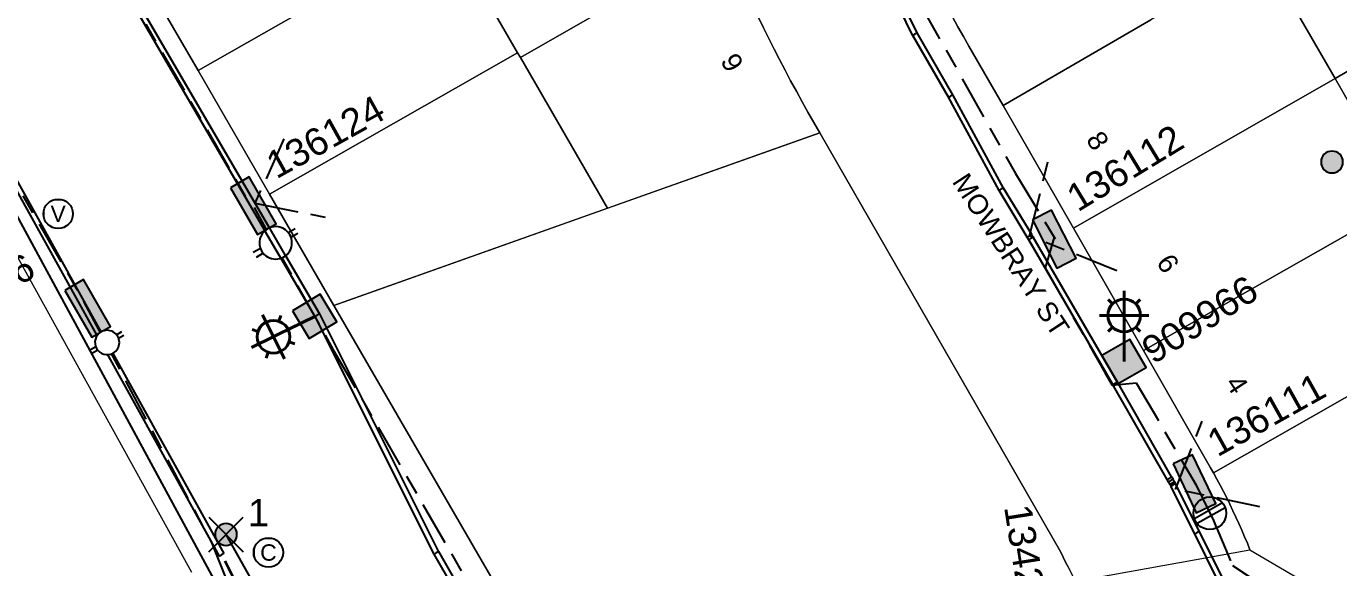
# Model space of a CAD drawing. Header units: metres. Extents: x 303431 to 305438, y 6269401 to 6270518.
# Drawn here: x 303963.2 to 304083.4, y 6269917.6 to 6269967.2 of the extents above; entities that cross this region are included whole.
import ezdxf
from ezdxf.enums import TextEntityAlignment as Align

# ---------------------------------------------------------------- set-up
doc = ezdxf.new("R2010")
doc.units = ezdxf.units.M
doc.linetypes.add('Cable Exist UG', pattern=[8.2, 4, -1.2, 1.8, -1.2])
doc.layers.get('0').update_dxf_attribs({"color": 6})
for name, color, linetype in [('_User Duct ID', 3, 'Continuous'), ('_User_LV_Exist', 7, 'Continuous'), ('Duct_SP_EXT', 7, 'Continuous'), ('Equip_LV_EXT', 7, 'Continuous'), ('Equip_LV_NEW', 2, 'Continuous'), ('Equip_SP_SL_EXT', 7, 'Continuous'), ('Mains_HV_NEW_U72', 2, 'Continuous'), ('Mains_LV_EXT', 7, 'Continuous'), ('Notes_SP_MISC', 7, 'Continuous'), ('OH_Details_SP_MISC', 7, 'Continuous'), ('SupportsOH_SP_TR_HV_LV_SL_EXT', 7, 'Continuous'), ('SupportsUG_SP_LV_EXT', 7, 'Continuous'), ('SupportsUG_SP_LV_SL_EXT', 7, 'Continuous'), ('Trench_SP_EXT', 7, 'Continuous'), ('Trench_SP_NEW', 2, 'Continuous'), ('UG_Details_SP_MISC', 7, 'Continuous')]:
    doc.layers.add(name, color=color, linetype=linetype)
doc.layers.add('Cadastre Land Parcels_SP_EXT', color=9, linetype='Continuous', lineweight=5)
doc.layers.add('Cadastre Roads_SP_EXT', color=9, linetype='Continuous', lineweight=5)
doc.styles.add('COLUMN_LABEL', font='arial.ttf')
doc.styles.add('iecARIAL', font='arial.ttf', dxfattribs={"height": 2})
doc.styles.add('POLE_LABEL', font='arial.ttf')
doc.styles.get("Standard").update_dxf_attribs({"font": 'arial.ttf'})
doc.linetypes.add('Cable New UG', pattern='A,7,-0.25,["x",Standard,S=2,R=0,X=0.2,Y=-0.8],-2.1', length=9.35)
doc.linetypes.add('Cable Rem', pattern='A,6.5,-0.001,["X",Standard,S=2.5,R=0,X=0,Y=-1.27],-0.001', length=6.502)
doc.linetypes.add('IE Trench HV', pattern='A,7,-0.2,["/",Standard,S=3,R=0,X=0.6,Y=-1.4],-2.5', length=9.7)

# ---------------------------------------------------------------- blocks, each defined once
blk = doc.blocks.new('COLUMN_EXT')
blk.add_hatch(color=256).paths.add_polyline_path([(-1.49, 1.48), (-1.49, -1.49), (1.48, -1.49), (1.48, 1.48)])
blk.add_lwpolyline([(-1.49, -1.49), (1.48, -1.49), (1.48, 1.48), (-1.49, 1.48)], close=True)
for tag, height, style, flags, p in [('ASSET_NUM', 2.5, 'COLUMN_LABEL', 8, (2, 2)), ('STRUCTURE_PLANT_NUMBER', 0.2, 'POLE_LABEL', 9, (1.81, 0.03)), ('STREET_CODE', 0.2, 'COLUMN_LABEL', 9, (1.81, -0.2))]:
    blk.add_attdef(tag, text='', height=height, dxfattribs=dict(style=style, flags=flags)).set_placement(p, align=Align.MIDDLE_LEFT)
at = {"flags": 9}
for tag, p in [('COLUMN_TYPE', (1.81, -0.4)), ('OWNED_BY', (1.81, -0.6)), ('STATE', (1.81, -0.8)), ('USAGE', (1.81, -1)), ('LEGEND', (1.81, -1.2)), ('STREETNAME', (1.81, -1.6)), ('SUBURB', (1.81, -1.8)), ('LOCATION', (1.81, -1.4)), ('NOTES', (1.81, -2))]:
    blk.add_attdef(tag, text='', height=0.2, dxfattribs=at).set_placement(p, align=Align.MIDDLE_LEFT)
at = {"flags": 1}
blk.add_attdef('Z', (1.81, -2.35), '', height=0.2, dxfattribs=at)
blk = doc.blocks.new('PILLAR_EXT')
blk.add_hatch(color=256).paths.add_polyline_path([(-2.475, 0.99), (-2.475, -0.99), (2.475, -0.99), (2.475, 0.99)])
blk.add_lwpolyline([(-2.475, -0.99), (2.475, -0.99), (2.475, 0.99), (-2.475, 0.99)], close=True)
at = {"style": 'iecARIAL', "flags": 8}
blk.add_attdef('ASSET_NUM', (1.5, 3.5), '', height=2.5, dxfattribs=at)
for tag, p, flags in [('OWNED_BY', (0, -0.2), 9), ('STATE', (0, -0.4), 9), ('SUPPORT_TYPE', (0, -0.6), 9), ('USAGE', (0, -0.8), 9), ('LEGEND', (0, -1), 9), ('LOCATION', (0, -1.2), 9), ('NOTES', (0, -1.4), 9), ('STREETNAME', (0, -1.8), 9), ('SUBURB', (0, -2), 1), ('PARENT', (0, -1.6), 9)]:
    blk.add_attdef(tag, p, '', height=0.2, dxfattribs=dict(flags=flags))
blk = doc.blocks.new('SL_LANTERN_EXT')
at = {"lineweight": 40}
for p, q in [((0, 1.97), (0, 6.47)), ((-1.46, 5.68), (-1.06, 5.28)), ((1.46, 5.68), (1.06, 5.28)), ((-2.25, 4.22), (2.25, 4.22)), ((-1.46, 2.76), (-1.06, 3.16)), ((0, 0), (0, 2.72)), ((1.46, 2.76), (1.06, 3.16))]:
    blk.add_line(p, q, dxfattribs=at)
blk.add_circle((0, 4.22), 1.5, dxfattribs=at)
at = {"style": 'iecARIAL', "flags": 9}
blk.add_attdef('ASSET_NUM', (1.5, 1.5), '', height=2.5, dxfattribs=at)
for tag, p, height, flags in [('CONSTRUCTED_VOLTAGE', (0.98, -0.65), 0.2, 9), ('CONTROL_TYPE', (0.98, -0.85), 0.2, 9), ('LANTERN_PURPOSE', (0.98, -1.05), 0.2, 9), ('LANTERN_TYPE', (0.98, -1.25), 0.2, 9), ('LNUMBER', (2.18, -3.25), 2.5, 8), ('OPERATING_VOLTAGE', (0.98, -1.65), 0.2, 9), ('ORIENTATION', (0.98, -1.85), 0.2, 9), ('OWNED_BY', (0.98, -2.05), 0.2, 9), ('STATE', (0.98, -2.25), 0.2, 9), ('NO_PHASES', (0.98, -1.45), 0.2, 9), ('USAGE', (0.98, -2.45), 0.2, 9), ('CEXIST', (0.98, -2.65), 0.2, 9), ('CNEW', (0.98, -2.85), 0.2, 9), ('CNUMBER', (0.98, -3.05), 0.2, 9), ('CREMOVE', (0.98, -3.25), 0.2, 9), ('CREPLACE', (0.98, -3.45), 0.2, 9), ('LKINGHEIGHT', (0.98, -3.65), 0.2, 9), ('LBRACKET', (0.98, -3.85), 0.2, 9), ('LBRACKETVOCAB', (0.98, -4.05), 0.2, 9), ('LCATEGORY', (0.98, -4.25), 0.2, 9), ('LCHARGE1', (0.98, -4.45), 0.2, 9), ('LCHARGE1PERCENT', (0.98, -4.65), 0.2, 9), ('LCHARGE2', (0.98, -4.85), 0.2, 9), ('LCHARGE2PERCENT', (0.98, -5.05), 0.2, 9), ('LCHARGE3', (0.98, -5.25), 0.2, 9), ('LCHARGE3PERCENT', (0.98, -5.45), 0.2, 9), ('LEXIST', (0.98, -5.65), 0.2, 9), ('LLAMP', (0.98, -5.85), 0.2, 9), ('LLAMPVOCAB', (0.98, -6.05), 0.2, 9), ('LMAST', (0.98, -6.25), 0.2, 9), ('LMASTVOCAB', (0.98, -6.45), 0.2, 9), ('LNEW', (0.98, -6.65), 0.2, 9), ('LANTNUMBER', (0.98, -6.85), 0.2, 9), ('LOUTREACH', (0.98, -7.25), 0.2, 9), ('LOUTREACHVOCAB', (0.98, -7.45), 0.2, 9), ('LRATECODE', (0.98, -7.65), 0.2, 9), ('LREMOVE', (0.98, -7.85), 0.2, 9), ('LREPLACE', (0.98, -8.05), 0.2, 9), ('LTYPE', (0.98, -8.25), 0.2, 9), ('LTYPEVOCAB', (0.98, -8.45), 0.2, 9), ('STREETNAME', (0.98, -9.25), 0.2, 9), ('SUBURB', (0.98, -9.45), 0.2, 1), ('LEGEND', (0.98, -8.65), 0.2, 9), ('LOCATION', (0.98, -8.85), 0.2, 9), ('NOTES', (0.98, -9.05), 0.2, 9)]:
    blk.add_attdef(tag, p, '', height=height, dxfattribs=dict(flags=flags))
blk = doc.blocks.new('POLE_EXT')
blk.add_hatch(color=256).paths.add_polyline_path([(-1, 0, 1), (1, 0, 1)])
blk.add_lwpolyline([(-1, 0, 1), (1, 0, 1)], format="xyb", close=True)
for tag, height, flags, p in [('pNumber', 2.5, 8, (-17.84, 2.07)), ('OWNED_BY', 0.2, 9, (1.35, -0.4)), ('SPECIAL_USE', 0.2, 9, (1.35, -0.8)), ('STATE', 0.2, 9, (1.35, -1)), ('PARENT', 0.2, 9, (1.35, -0.6)), ('USAGE', 0.2, 9, (1.35, -1.2)), ('cLV', 0.2, 9, (1.35, -1.4)), ('hDepth', 0.2, 9, (1.35, -1.6)), ('hDia', 0.2, 9, (1.35, -1.8)), ('cHV', 0.2, 9, (1.35, -2)), ('LBRACKET', 0.2, 9, (1.35, -2.2)), ('LExisting', 0.2, 9, (1.35, -2.4)), ('cLinedev', 0.2, 9, (1.35, -3.4)), ('LANTNUMBER', 0.2, 9, (1.35, -2.6)), ('LOther', 0.2, 9, (1.35, -2.8)), ('LRemove', 0.2, 9, (1.35, -3)), ('LEGEND', 0.2, 9, (1.35, -3.2)), ('LOCATION', 0.2, 9, (1.35, -3.6)), ('pExisting', 0.2, 9, (1.35, -3.8)), ('pFooting', 0.2, 9, (1.35, -4.4)), ('pNew', 0.2, 9, (1.35, -4.6)), ('PFNUMBER', 0.2, 9, (1.35, -4)), ('NEWPFNUMBER', 0.2, 9, (1.35, -4.2)), ('pRelocate', 0.2, 9, (1.35, -5)), ('pRemove', 0.2, 9, (1.35, -5.2)), ('pReplace', 0.2, 9, (1.35, -5.4)), ('pStay', 0.2, 9, (1.35, -5.6)), ('pType', 0.2, 9, (1.35, -5.8)), ('cspan', 0.2, 9, (1.35, -6)), ('STREETNAME', 0.2, 9, (1.35, -6.2)), ('SUBURB', 0.2, 9, (1.35, -6.4)), ('OPERATED_BY', 0.2, 9, (1.36, -7.01)), ('NOTES', 0.2, 9, (1.35, -6.6)), ('MAINTAINED_BY', 0.2, 9, (1.36, -6.81))]:
    blk.add_attdef(tag, text='', height=height, dxfattribs=dict(flags=flags)).set_placement(p, align=Align.MIDDLE_LEFT)
at = {"style": 'POLE_LABEL'}
for tag, height, flags, p in [('ASSET_NUM', 2.5, 8, (2, 2)), ('STRUCTURE_PLANT_NUMBER', 0.2, 9, (1.35, 0.03)), ('STREET_CODE', 0.2, 9, (1.35, -0.2))]:
    blk.add_attdef(tag, text='', height=height, dxfattribs=dict(at, flags=flags)).set_placement(p, align=Align.MIDDLE_LEFT)
at = {"flags": 1}
blk.add_attdef('Z', (1.35, -7.33), '', height=0.2, dxfattribs=at)
blk = doc.blocks.new('LV_UG_LINKS_OPEN_EXT')
for p, q in [((-0.25, 1.47), (-0.25, 2.22)), ((0.25, 1.47), (0.25, 2.22)), ((-0.25, -1.47), (-0.25, -2.22)), ((0.25, -1.47), (0.25, -2.22))]:
    blk.add_line(p, q)
at = {"flags": 9}
for tag, p in [('ACTUAL_STATUS', (0, 0)), ('CONSTRUCTED_VOLTAGE', (0, -0.2)), ('OPERATING_VOLTAGE', (0, -0.6)), ('ORIENTATION', (0, -0.8)), ('STATE', (0, -1)), ('SWITCH_TYPE', (0, -1.2)), ('NO_PHASES', (0, -0.4)), ('USAGE', (0, -1.4)), ('NOTES', (0, -1.6))]:
    blk.add_attdef(tag, text='', height=0.2, dxfattribs=at).set_placement(p, align=Align.MIDDLE_LEFT)
at = {"flags": 1}
blk.add_attdef('Z', (0, 0), '', height=0.2, dxfattribs=at)
blk.add_wipeout([(-0.25, 1.47), (-0.43, 1.43), (-0.61, 1.36), (-0.77, 1.28), (-0.93, 1.17), (-1.07, 1.05), (-1.19, 0.9), (-1.29, 0.75), (-1.38, 0.58), (-1.44, 0.4), (-1.48, 0.22), (-1.49, 0.03), (-1.49, -0.16), (-1.45, -0.34), (-1.4, -0.52), (-1.32, -0.69), (-1.23, -0.85), (-1.11, -1), (-0.98, -1.13), (-0.83, -1.24), (-0.66, -1.34), (-0.49, -1.41), (-0.31, -1.46), (-0.13, -1.49), (0.06, -1.49), (0.25, -1.47), (0.43, -1.43), (0.61, -1.36), (0.77, -1.28), (0.93, -1.17), (1.07, -1.05), (1.19, -0.9), (1.29, -0.75), (1.38, -0.58), (1.44, -0.4), (1.48, -0.22), (1.49, -0.03), (1.49, 0.16), (1.45, 0.34), (1.4, 0.52), (1.32, 0.69), (1.23, 0.85), (1.11, 1), (0.98, 1.13), (0.83, 1.24), (0.66, 1.34), (0.49, 1.41), (0.31, 1.46), (0.13, 1.49), (-0.06, 1.49)])
blk.add_lwpolyline([(0, -1.49, 1), (0, 1.49, 1)], format="xyb", close=True)
blk = doc.blocks.new('LV_UG_LINKS_CLOSED_EXT')
blk.add_wipeout([(-1.06, 1.06), (-1.18, 0.92), (-1.29, 0.76), (-1.37, 0.59), (-1.43, 0.42), (-1.48, 0.23), (-1.49, 0.05), (-1.49, -0.14), (-1.46, -0.33), (-1.41, -0.51), (-1.33, -0.68), (-1.24, -0.84), (-1.12, -0.99), (-0.99, -1.12), (-0.84, -1.24), (-0.68, -1.33), (-0.51, -1.41), (-0.33, -1.46), (-0.14, -1.49), (0.05, -1.49), (0.23, -1.48), (0.42, -1.43), (0.59, -1.37), (0.76, -1.29), (0.92, -1.18), (1.06, -1.06), (1.18, -0.92), (1.29, -0.76), (1.37, -0.59), (1.43, -0.42), (1.48, -0.23), (1.49, -0.05), (1.49, 0.14), (1.46, 0.33), (1.41, 0.51), (1.33, 0.68), (1.24, 0.84), (1.12, 0.99), (0.99, 1.12), (0.84, 1.24), (0.68, 1.33), (0.51, 1.41), (0.33, 1.46), (0.14, 1.49), (-0.05, 1.49), (-0.23, 1.48), (-0.42, 1.43), (-0.59, 1.37), (-0.76, 1.29), (-0.92, 1.18)])
for p, q in [((-0.25, -1.48), (-0.25, 1.48)), ((0.25, -1.48), (0.25, 1.48))]:
    blk.add_line(p, q)
blk.add_circle((0, 0), 1.5)
at = {"flags": 9}
for tag, p in [('ACTUAL_STATUS', (0, 0)), ('CONSTRUCTED_VOLTAGE', (0, -0.2)), ('OPERATING_VOLTAGE', (0, -0.6)), ('ORIENTATION', (0, -0.8)), ('STATE', (0, -1)), ('SWITCH_TYPE', (0, -1.2)), ('NO_PHASES', (0, -0.4)), ('USAGE', (0, -1.4)), ('NOTES', (0, -1.6))]:
    blk.add_attdef(tag, text='', height=0.2, dxfattribs=at).set_placement(p, align=Align.MIDDLE_LEFT)
at = {"flags": 1}
blk.add_attdef('Z', (0, 0), '', height=0.2, dxfattribs=at)
blk = doc.blocks.new('DUCT_INDICATOR')
at = {"flags": 1}
blk.add_attdef('Z', (0, 0), '', height=0.2, dxfattribs=at)
at = {"color": 7, "linetype": 'Cable Exist UG'}
blk.add_wipeout([(-0.51, 2.16), (-0.04, 2.22), (0.58, 2.17), (1.41, 1.69), (2.01, 1.02), (2.19, 0.01), (1.98, -1.07), (1.16, -1.93), (0.25, -2.17), (-0.43, -2.15), (-1.15, -1.86), (-1.68, -1.49), (-1.99, -0.81), (-2.19, 0.06), (-1.97, 1.09), (-1.07, 1.98), (-0.87, 2.07)], dxfattribs=at)
blk.add_circle((0, 0), 2.25)
blk.add_attdef('CODE', text='', height=1.8).set_placement((0, 0), align=Align.MIDDLE_CENTER)
blk = doc.blocks.new('*U126')
for tag, p, flags in [('OPERATING_VOLTAGE', (1.08, -1.64), 9), ('OPERATED_BY', (1.05, -2.9), 9), ('OWNED_BY', (1.06, -3.19), 9), ('NO_PHASES', (1.07, -1.92), 9), ('CONSTRUCTED_VOLTAGE', (1.07, -2.19), 9), ('ACTUAL_STATUS', (1.09, -2.43), 9), ('MAINTAINED_BY', (1.07, -2.66), 9), ('STATE', (1.05, -4.13), 9), ('SWITCH_TYPE', (1.05, -4.38), 9), ('ORIENTATION', (1.06, -3.43), 9), ('Z', (1.06, -4.88), 9), ('LEGEND', (1.06, -4.64), 9), ('USAGE', (1.07, -3.68), 9), ('NOTES', (1.07, -3.88), 1)]:
    blk.add_attdef(tag, p, '', height=0.2, dxfattribs=dict(flags=flags))
blk.add_wipeout([(-0.7, 6.72), (-0.86, 6.62), (-1.01, 6.5), (-1.14, 6.37), (-1.25, 6.22), (-1.34, 6.06), (-1.41, 5.88), (-1.46, 5.7), (-1.49, 5.51), (-1.49, 5.33), (-1.47, 5.14), (-1.43, 4.96), (-1.36, 4.78), (-1.27, 4.62), (-1.16, 4.46), (-1.04, 4.33), (-0.9, 4.2), (-0.74, 4.1), (-0.57, 4.02), (-0.39, 3.96), (-0.21, 3.92), (-0.02, 3.91), (0.17, 3.92), (0.35, 3.95), (0.53, 4), (0.7, 4.08), (0.86, 4.18), (1.01, 4.3), (1.14, 4.43), (1.25, 4.58), (1.34, 4.74), (1.41, 4.92), (1.46, 5.1), (1.49, 5.29), (1.49, 5.47), (1.47, 5.66), (1.43, 5.84), (1.36, 6.02), (1.27, 6.18), (1.16, 6.34), (1.04, 6.47), (0.9, 6.6), (0.74, 6.7), (0.57, 6.78), (0.39, 6.84), (0.21, 6.88), (0.02, 6.89), (-0.17, 6.88), (-0.35, 6.85), (-0.53, 6.8)])
for p, q in [((0.36, 6.85), (0.65, 7.54)), ((0.81, 6.65), (1.11, 7.34)), ((-0.81, 4.15), (-1.11, 3.46)), ((-0.36, 3.95), (-0.65, 3.26))]:
    blk.add_line(p, q)
blk.add_lwpolyline([(1.37, 4.81, 1), (-1.37, 5.99, 1)], format="xyb", close=True)
blk = doc.blocks.new('POLE_DEL')
h = blk.add_hatch(color=256)
edge = h.paths.add_edge_path()
edge.add_arc((0, 0), 1, 180, 360)
edge.add_arc((0, 0), 1, 0, 180)
for p, q in [((-1.58, 1.58), (1.58, -1.58)), ((-1.58, -1.58), (1.58, 1.58))]:
    blk.add_line(p, q)
blk.add_lwpolyline([(-1, 0, 1), (1, 0, 1)], format="xyb", close=True)
for tag, height, flags, p in [('pNumber', 2.5, 8, (0, 2.07)), ('OWNED_BY', 0.2, 9, (0, -0.4)), ('SPECIAL_USE', 0.2, 9, (0, -0.6)), ('STATE', 0.2, 9, (0, -0.8)), ('cLV', 0.2, 9, (0, -1.2)), ('USAGE', 0.2, 9, (0, -1)), ('cHV', 0.2, 9, (0, -1.8)), ('hDepth', 0.2, 9, (0, -1.4)), ('hDia', 0.2, 9, (0, -1.6)), ('LBRACKET', 0.2, 9, (0, -2)), ('LExisting', 0.2, 9, (0, -2.2)), ('LANTNUMBER', 0.2, 9, (0, -2.4)), ('cLinedev', 0.2, 9, (0, -3.2)), ('LOther', 0.2, 9, (0, -2.6)), ('LRemove', 0.2, 9, (0, -2.8)), ('LEGEND', 0.2, 9, (0, -3)), ('pExisting', 0.2, 9, (0, -3.4)), ('PFNUMBER', 0.2, 9, (0, -3.6)), ('NEWPFNUMBER', 0.2, 9, (0, -3.8)), ('pFooting', 0.2, 9, (0, -4)), ('pNew', 0.2, 9, (0, -4.2)), ('pRelocate', 0.2, 9, (0, -4.6)), ('pRemove', 0.2, 9, (0, -4.8)), ('cspan', 0.2, 9, (0, -5.6)), ('SUBURB', 0.2, 9, (0, -5.8)), ('STREETNAME', 0.2, 9, (0, -6)), ('pReplace', 0.2, 9, (0, -5)), ('pStay', 0.2, 9, (0, -5.2)), ('pType', 0.2, 9, (0, -5.4)), ('LOCATION', 0.2, 9, (0, -6.2)), ('NOTES', 0.2, 9, (0, -6.4))]:
    blk.add_attdef(tag, text='', height=height, dxfattribs=dict(flags=flags)).set_placement(p, align=Align.MIDDLE_LEFT)
at = {"flags": 1}
blk.add_attdef('Z', (0, 0), '', height=0.2, dxfattribs=at)
at = {"style": 'POLE_LABEL', "flags": 9}
blk.add_attdef('STREET_CODE', text='', height=0.2, dxfattribs=at).set_placement((0, -0.2), align=Align.MIDDLE_LEFT)

msp = doc.modelspace()

# ---------------------------------------------------------------- linework, layer by layer
at = {"layer": '_User_LV_Exist', "color": 7, "linetype": 'Cable Exist UG', "flags": 128}
msp.add_lwpolyline([(303981.53457, 6269916.51563), (303980.24561, 6269919.71698), (303968.44807, 6269941.98143), (303942.95763, 6269986.39614), (303927.44622, 6270013.82152)], dxfattribs=at)
at = {"layer": 'Cadastre Land Parcels_SP_EXT', "linetype": 'Continuous'}
for points in [[(304001.65697, 6269976.07567), (303995.11099, 6269987.39567), (303972.37806, 6269974.4356), (303978.92731, 6269963.11763), (304001.65697, 6269976.07567)], [(304001.65697, 6269976.07567), (303995.11099, 6269987.39567), (303972.37806, 6269974.4356), (303978.92731, 6269963.11763), (304001.65697, 6269976.07567)], [(304027.10056, 6269975.0095), (304026.70978, 6269975.94432), (304026.32562, 6269976.88223), (304025.94729, 6269977.82024), (304025.57461, 6269978.76239), (304025.20865, 6269979.70667), (304024.84923, 6269980.65307), (304024.49643, 6269981.60264), (304024.14937, 6269982.55425), (304023.80893, 6269983.50798), (304023.47345, 6269984.46285), (304023.17055, 6269985.33081), (304022.86183, 6269986.19576), (304022.54905, 6269987.05859), (304022.22964, 6269987.92125), (304001.65697, 6269976.07567), (304008.20374, 6269964.75567), (304008.4554, 6269964.32019), (304027.10056, 6269975.0095)], [(304027.10056, 6269975.0095), (304026.70978, 6269975.94432), (304026.32562, 6269976.88223), (304025.94729, 6269977.82024), (304025.57461, 6269978.76239), (304025.20865, 6269979.70667), (304024.84923, 6269980.65307), (304024.49643, 6269981.60264), (304024.14937, 6269982.55425), (304023.80893, 6269983.50798), (304023.47345, 6269984.46285), (304023.17055, 6269985.33081), (304022.86183, 6269986.19576), (304022.54905, 6269987.05859), (304022.22964, 6269987.92125), (304001.65697, 6269976.07567), (304008.20374, 6269964.75567), (304008.4554, 6269964.32019), (304027.10056, 6269975.0095)], [(304106.96076, 6269976.25578), (304100.404, 6269987.62339), (304091.86038, 6269982.66281), (304083.31509, 6269977.70011), (304076.54854, 6269973.7724), (304083.10618, 6269962.40584), (304106.96076, 6269976.25578)], [(304106.96076, 6269976.25578), (304100.404, 6269987.62339), (304091.86038, 6269982.66281), (304083.31509, 6269977.70011), (304076.54854, 6269973.7724), (304083.10618, 6269962.40584), (304106.96076, 6269976.25578)], [(304008.20374, 6269964.75567), (304001.65697, 6269976.07567), (303978.92731, 6269963.11763), (303985.47576, 6269951.79966), (304008.20374, 6269964.75567)], [(304008.20374, 6269964.75567), (304001.65697, 6269976.07567), (303978.92731, 6269963.11763), (303985.47576, 6269951.79966), (304008.20374, 6269964.75567)], [(304113.5183, 6269964.88826), (304106.96076, 6269976.25578), (304083.10618, 6269962.40584), (304089.5754, 6269951.13195), (304113.5183, 6269964.88826)], [(304113.5183, 6269964.88826), (304106.96076, 6269976.25578), (304083.10618, 6269962.40584), (304089.5754, 6269951.13195), (304113.5183, 6269964.88826)], [(304035.89425, 6269957.40622), (304035.34685, 6269958.35676), (304034.80696, 6269959.30837), (304034.27361, 6269960.26316), (304033.74688, 6269961.22201), (304033.2259, 6269962.18307), (304032.71304, 6269963.15013), (304032.20769, 6269964.11941), (304031.70808, 6269965.09283), (304031.21509, 6269966.06926), (304030.73024, 6269967.04993), (304030.252, 6269968.03369), (304029.7804, 6269969.02054), (304029.31621, 6269970.01058), (304028.85856, 6269971.00467), (304028.40833, 6269972.00089), (304027.96551, 6269973.00134), (304027.52933, 6269974.00383), (304027.10056, 6269975.0095), (304008.4554, 6269964.32019), (304016.44588, 6269950.4987), (304035.89425, 6269957.40622)], [(304035.89425, 6269957.40622), (304035.34685, 6269958.35676), (304034.80696, 6269959.30837), (304034.27361, 6269960.26316), (304033.74688, 6269961.22201), (304033.2259, 6269962.18307), (304032.71304, 6269963.15013), (304032.20769, 6269964.11941), (304031.70808, 6269965.09283), (304031.21509, 6269966.06926), (304030.73024, 6269967.04993), (304030.252, 6269968.03369), (304029.7804, 6269969.02054), (304029.31621, 6269970.01058), (304028.85856, 6269971.00467), (304028.40833, 6269972.00089), (304027.96551, 6269973.00134), (304027.52933, 6269974.00383), (304027.10056, 6269975.0095), (304008.4554, 6269964.32019), (304016.44588, 6269950.4987), (304035.89425, 6269957.40622)], [(304083.10618, 6269962.40584), (304076.54854, 6269973.7724), (304074.77067, 6269972.7405), (304066.22626, 6269967.77876), (304052.69079, 6269959.91831), (304059.13288, 6269948.67471), (304083.10618, 6269962.40584)], [(304083.10618, 6269962.40584), (304076.54854, 6269973.7724), (304074.77067, 6269972.7405), (304066.22626, 6269967.77876), (304052.69079, 6269959.91831), (304059.13288, 6269948.67471), (304083.10618, 6269962.40584)], [(304016.44588, 6269950.4987), (304008.4554, 6269964.32019), (304008.20374, 6269964.75567), (303985.47576, 6269951.79966), (303991.37947, 6269941.59627), (304016.44588, 6269950.4987)], [(304089.5754, 6269951.13195), (304083.10618, 6269962.40584), (304059.13288, 6269948.67471), (304065.54592, 6269937.46327), (304089.5754, 6269951.13195)], [(304089.5754, 6269951.13195), (304083.10618, 6269962.40584), (304059.13288, 6269948.67471), (304065.54592, 6269937.46327), (304089.5754, 6269951.13195)], [(304056.33645, 6269910.74345), (304059.36467, 6269916.32413), (304059.11884, 6269916.75767), (304058.87796, 6269917.19429), (304058.6437, 6269917.6341), (304058.4143, 6269918.07594), (304058.18984, 6269918.52087), (304057.97122, 6269918.96793), (304035.89425, 6269957.40622), (303991.37947, 6269941.59627), (304008.99918, 6269911.14545), (304013.17342, 6269907.48848), (304017.64773, 6269905.33546), (304023.20916, 6269904.73825), (304056.33645, 6269910.74345)], [(304056.33645, 6269910.74345), (304059.36467, 6269916.32413), (304059.11884, 6269916.75767), (304058.87796, 6269917.19429), (304058.6437, 6269917.6341), (304058.4143, 6269918.07594), (304058.18984, 6269918.52087), (304057.97122, 6269918.96793), (304035.89425, 6269957.40622), (303991.37947, 6269941.59627), (304008.99918, 6269911.14545), (304013.17342, 6269907.48848), (304017.64773, 6269905.33546), (304023.20916, 6269904.73825), (304056.33645, 6269910.74345)], [(304095.99506, 6269939.9236), (304089.5754, 6269951.13195), (304065.54592, 6269937.46327), (304071.7012, 6269926.70507), (304071.95825, 6269926.25086), (304095.99506, 6269939.9236)], [(304095.99506, 6269939.9236), (304089.5754, 6269951.13195), (304065.54592, 6269937.46327), (304071.7012, 6269926.70507), (304071.95825, 6269926.25086), (304095.99506, 6269939.9236)], [(304110.40988, 6269920.54581), (304098.50397, 6269941.35044), (304095.99506, 6269939.9236), (304071.95825, 6269926.25086), (304072.27422, 6269925.6805), (304072.58435, 6269925.10704), (304072.88716, 6269924.52944), (304073.18422, 6269923.94882), (304073.47386, 6269923.36495), (304073.75688, 6269922.77798), (304074.03415, 6269922.18791), (304074.30401, 6269921.59379), (304074.56813, 6269920.99746), (304074.82402, 6269920.39803), (304075.0733, 6269919.79551), (304075.31674, 6269919.19079), (304081.80566, 6269915.36042), (304110.40988, 6269920.54581)]]:
    msp.add_lwpolyline(points, close=True, dxfattribs=at)
msp.add_lwpolyline([(304048.05191, 6269968.03616), (304048.54754, 6269967.13729), (304049.05051, 6269966.24257), (304049.55922, 6269965.352), (304052.69079, 6269959.91831), (304066.22626, 6269967.77876)], dxfattribs=at)
msp.add_lwpolyline([(304048.05191, 6269968.03616), (304048.54754, 6269967.13729), (304049.05051, 6269966.24257), (304049.55922, 6269965.352), (304052.69079, 6269959.91831), (304066.22626, 6269967.77876)], dxfattribs=at)
at = {"layer": 'Cadastre Roads_SP_EXT', "linetype": 'Continuous'}
for points in [[(304008.99919, 6269911.14545), (303991.37946, 6269941.59627), (303985.47578, 6269951.79965), (303978.92729, 6269963.11762), (303972.37809, 6269974.43559), (303967.22501, 6269983.34157), (303966.76732, 6269984.13474), (303965.83128, 6269985.75453), (303959.28942, 6269997.07665), (303952.74746, 6270008.39965), (303946.2056, 6270019.72178), (303939.66364, 6270031.04478), (303936.17627, 6270037.07977), (303933.12328, 6270042.36884), (303926.58627, 6270053.69503), (303918.99586, 6270066.84737), (303910.4529, 6270081.65007), (303893.48521, 6270069.99547), (303919.26925, 6270021.77753), (303952.93326, 6269963.05457), (303978.32986, 6269917.14789)], [(304030.252, 6269968.03369), (304030.73027, 6269967.04996), (304031.21507, 6269966.06932), (304031.70808, 6269965.09284), (304032.20771, 6269964.11944), (304032.71308, 6269963.1502), (304033.22588, 6269962.18308), (304033.74688, 6269961.22204), (304034.27362, 6269960.26313), (304034.8069, 6269959.30837), (304035.3468, 6269958.3567), (304035.89421, 6269957.40627), (304057.97126, 6269918.96792), (304058.18991, 6269918.52092), (304058.41429, 6269918.07595), (304058.64362, 6269917.63406), (304058.87799, 6269917.1943)], [(304059.36464, 6269916.32414), (304075.31672, 6269919.19081), (304075.31672, 6269919.19081), (304075.07326, 6269919.79552), (304074.82398, 6269920.39803), (304074.56815, 6269920.99745), (304074.30403, 6269921.59378), (304074.03417, 6269922.18799), (304073.75689, 6269922.77796), (304073.47387, 6269923.36493), (304073.18423, 6269923.94881), (304072.88717, 6269924.52951), (304072.58436, 6269925.10711), (304072.27415, 6269925.68057), (304071.95819, 6269926.25094), (304071.70122, 6269926.70509), (304065.54596, 6269937.4633), (304059.13284, 6269948.67468), (304052.69085, 6269959.9183), (304049.55926, 6269965.35193), (304049.05053, 6269966.24258), (304048.54754, 6269967.13729), (304048.05197, 6269968.03616)]]:
    msp.add_lwpolyline(points, dxfattribs=at)
at = {"layer": 'Duct_SP_EXT'}
for p, q in [((304044.82783, 6269966.57955), (304041.83353, 6269972.72712)), ((304044.40353, 6269966.3545), (304041.4059, 6269972.50892)), ((304044.40353, 6269966.3545), (304044.61568, 6269966.46703)), ((304044.40766, 6269966.34734), (304044.40353, 6269966.3545)), ((304044.40766, 6269966.34734), (304044.61568, 6269966.46703)), ((304047.67506, 6269960.66857), (304044.40766, 6269966.34734)), ((304044.8237, 6269966.58672), (304044.61568, 6269966.46703)), ((304044.82783, 6269966.57955), (304044.61568, 6269966.46703)), ((304048.09405, 6269960.90284), (304044.8237, 6269966.58672)), ((304044.8237, 6269966.58672), (304044.82783, 6269966.57955)), ((304047.67506, 6269960.66857), (304047.88456, 6269960.78571)), ((304052.31977, 6269952.11683), (304047.67506, 6269960.66857)), ((304048.09405, 6269960.90284), (304047.88456, 6269960.78571)), ((304052.73622, 6269952.35579), (304048.09405, 6269960.90284)), ((304052.73622, 6269952.35579), (304052.52799, 6269952.23631)), ((304055.31647, 6269948.09293), (304052.73622, 6269952.35579)), ((304052.31977, 6269952.11683), (304052.52799, 6269952.23631)), ((304054.90584, 6269947.84438), (304052.31977, 6269952.11683)), ((304054.90392, 6269947.84761), (304055.11116, 6269947.96865)), ((304055.04086, 6269947.61314), (304054.90392, 6269947.84761)), ((304054.90584, 6269947.84438), (304055.11116, 6269947.96865)), ((304055.04086, 6269947.61314), (304055.24824, 6269947.73394)), ((304062.74302, 6269934.35657), (304055.04086, 6269947.61314)), ((304055.31647, 6269948.09293), (304055.11116, 6269947.96865)), ((304055.3184, 6269948.0897), (304055.11116, 6269947.96865)), ((304055.45562, 6269947.85475), (304055.24824, 6269947.73394)), ((304055.45562, 6269947.85475), (304055.3184, 6269948.0897)), ((304063.15973, 6269934.59482), (304055.45562, 6269947.85475)), ((303989.61461, 6269940.59368), (303989.82918, 6269940.7012)), ((303989.61461, 6269940.59368), (304000.53344, 6269918.80419)), ((303989.62176, 6269940.58047), (303989.82918, 6269940.7012)), ((303990.0366, 6269940.82192), (303989.82918, 6269940.7012)), ((303990.04375, 6269940.80872), (303989.82918, 6269940.7012)), ((303990.04375, 6269940.80872), (304000.96258, 6269919.01923)), ((304062.74302, 6269934.35657), (304062.95137, 6269934.4757)), ((304062.80839, 6269934.24036), (304062.74302, 6269934.35657)), ((304062.80839, 6269934.24036), (304063.01757, 6269934.35802)), ((304062.80927, 6269934.2388), (304063.01757, 6269934.35802)), ((304067.72304, 6269925.65372), (304062.80927, 6269934.2388)), ((304063.15973, 6269934.59482), (304062.95137, 6269934.4757)), ((304063.22586, 6269934.47724), (304063.01757, 6269934.35802)), ((304063.22674, 6269934.47569), (304063.01757, 6269934.35802)), ((304063.22674, 6269934.47569), (304063.15973, 6269934.59482)), ((304068.13907, 6269925.89315), (304063.22586, 6269934.47724)), ((304068.13878, 6269925.89364), (304067.93105, 6269925.77343)), ((304068.13907, 6269925.89315), (304067.93105, 6269925.77343)), ((304068.27279, 6269925.66206), (304068.13878, 6269925.89364)), ((304068.13878, 6269925.89364), (304068.13907, 6269925.89315)), ((304067.72304, 6269925.65372), (304067.93105, 6269925.77343)), ((304067.72332, 6269925.65323), (304067.72304, 6269925.65372)), ((304067.72332, 6269925.65323), (304067.93105, 6269925.77343)), ((304067.85676, 6269925.42263), (304067.72332, 6269925.65323)), ((304067.85676, 6269925.42263), (304068.06477, 6269925.54234)), ((304067.98845, 6269925.19255), (304067.85676, 6269925.42263)), ((304067.98781, 6269925.19371), (304068.1974, 6269925.31063)), ((304067.98781, 6269925.19371), (304068.1974, 6269925.31063)), ((304067.98781, 6269925.19371), (304068.1974, 6269925.31063)), ((304068.03382, 6269925.11123), (304067.98781, 6269925.19371)), ((304067.98781, 6269925.19371), (304067.98781, 6269925.19371)), ((304067.98781, 6269925.19371), (304067.98781, 6269925.19371)), ((304067.98781, 6269925.19371), (304067.98845, 6269925.19255)), ((304067.98845, 6269925.19255), (304068.1974, 6269925.31063)), ((304068.03382, 6269925.11123), (304068.24351, 6269925.22797)), ((304068.07969, 6269925.02867), (304068.03382, 6269925.11123)), ((304068.27279, 6269925.66206), (304068.06477, 6269925.54234)), ((304068.07493, 6269925.03769), (304068.28948, 6269925.14524)), ((304068.07969, 6269925.02867), (304068.28948, 6269925.14524)), ((304068.40635, 6269925.4287), (304068.1974, 6269925.31063)), ((304068.407, 6269925.42755), (304068.1974, 6269925.31063)), ((304068.407, 6269925.42755), (304068.1974, 6269925.31063)), ((304068.407, 6269925.42755), (304068.1974, 6269925.31063)), ((304068.4532, 6269925.34472), (304068.24351, 6269925.22797)), ((304068.40635, 6269925.4287), (304068.27279, 6269925.66206)), ((304068.49927, 6269925.26181), (304068.28948, 6269925.14524)), ((304068.50403, 6269925.2528), (304068.28948, 6269925.14524)), ((304068.407, 6269925.42755), (304068.40635, 6269925.4287)), ((304068.4532, 6269925.34472), (304068.407, 6269925.42755)), ((304068.407, 6269925.42755), (304068.407, 6269925.42755)), ((304068.407, 6269925.42755), (304068.407, 6269925.42755)), ((304068.49927, 6269925.26181), (304068.4532, 6269925.34472)), ((304000.53344, 6269918.80419), (304000.74801, 6269918.91171)), ((304000.53344, 6269918.80419), (304000.53661, 6269918.79787)), ((304000.53661, 6269918.79787), (304000.74801, 6269918.91171)), ((304000.53661, 6269918.79787), (304004.58999, 6269911.77484)), ((304000.95941, 6269919.02555), (304000.74801, 6269918.91171)), ((304000.96258, 6269919.01923), (304000.74801, 6269918.91171)), ((304000.96258, 6269919.01923), (304000.95941, 6269919.02555)), ((304000.95941, 6269919.02555), (304004.99218, 6269912.03822))]:
    msp.add_line(p, q, dxfattribs=at)
at = {"layer": 'Mains_LV_EXT', "linetype": 'Cable Exist UG'}
for points in [[(303964.34022, 6269984.41387), (303963.29519, 6269982.11551), (303963.29519, 6269982.11551), (303968.90073, 6269972.40624), (303971.53108, 6269971.87113), (303983.80798, 6269950.66224)], [(303964.34022, 6269984.41387), (303963.29519, 6269982.11551), (303963.29519, 6269982.11551), (303968.90073, 6269972.40624), (303971.53108, 6269971.87113), (303983.80798, 6269950.66224)], [(304029.33501, 6269975.95075), (304039.69384, 6269981.46679), (304041.25989, 6269977.04183), (304044.91676, 6269969.52381), (304053.82315, 6269953.6904), (304057.50421, 6269947.63107)], [(304029.33501, 6269975.95075), (304039.69384, 6269981.46679), (304041.25989, 6269977.04183), (304044.91676, 6269969.52381), (304053.82315, 6269953.6904), (304057.50421, 6269947.63107)], [(303984.05063, 6269950.5613), (303991.31048, 6269937.52708), (303991.31048, 6269937.52708), (303991.31048, 6269937.52708), (303991.31048, 6269937.52708), (303991.31048, 6269937.52708), (303991.31048, 6269937.52708), (303991.31048, 6269937.52708), (303991.31048, 6269937.52708), (304005.75438, 6269912.59878)], [(304057.36499, 6269947.85638), (304056.54718, 6269945.02758), (304056.54718, 6269945.02758), (304062.0246, 6269935.44485), (304062.69301, 6269934.28587), (304064.89377, 6269934.49675), (304070.35016, 6269925.19596)], [(304057.36499, 6269947.85638), (304056.54718, 6269945.02758), (304056.54718, 6269945.02758), (304062.0246, 6269935.44485), (304062.69301, 6269934.28587), (304064.89377, 6269934.49675), (304070.35016, 6269925.19596)]]:
    msp.add_lwpolyline(points, dxfattribs=at)
at = {"layer": 'OH_Details_SP_MISC', "color": 2, "linetype": 'Cable Rem', "ltscale": 0.5, "flags": 128}
msp.add_lwpolyline([(304000.45481, 6269886.89241), (303981.4859, 6269920.60481)], dxfattribs=at)
at = {"layer": 'Trench_SP_EXT', "linetype": 'Cable Exist UG'}
for points in [[(303986.79663, 6269956.85659), (303984.13662, 6269950.95888), (303990.57889, 6269949.69141)], [(304063.12304, 6269944.76577), (304055.11112, 6269947.96863), (304056.96802, 6269955.45475)], [(304076.22394, 6269923.13775), (304068.49551, 6269924.738), (304070.92693, 6269930.99051)]]:
    msp.add_lwpolyline(points, dxfattribs=at)
at = {"layer": 'Trench_SP_NEW', "color": 10, "linetype": 'IE Trench HV', "lineweight": 35, "ltscale": 0.35, "flags": 128}
msp.add_lwpolyline([(303981.36691, 6269918.1898, -0.050231929), (303989.43575, 6269897.93998, -0.060064074), (303990.65677, 6269884.10654, 0.124208906), (303993.28947, 6269876.68789, 0.116806329), (303998.514, 6269871.74508, 0.004961363), (304005.71113, 6269868.78097, -0.089070416), (304011.31071, 6269864.34838), (304011.31071, 6269864.34838)], format="xyb", dxfattribs=at)
at = {"layer": 'UG_Details_SP_MISC'}
for p, q in [((303955.19822, 6269964.88532), (303980.85837, 6269918.61198)), ((303955.61799, 6269965.1181), (303981.27815, 6269918.84476)), ((303980.85837, 6269918.61198), (303981.06826, 6269918.72837)), ((303981.27815, 6269918.84476), (303981.06826, 6269918.72837))]:
    msp.add_line(p, q, dxfattribs=at)

# ---------------------------------------------------------------- block references
at = {"layer": 'Equip_SP_SL_EXT'}
for p in [(304063.78242, 6269936.45263), (304063.78243, 6269936.45261)]:
    msp.add_blockref('SL_LANTERN_EXT', p, dxfattribs=at)
at = {"layer": 'Equip_SP_SL_EXT', "rotation": 116.3247301308075}
msp.add_blockref('SL_LANTERN_EXT', (303989.61461, 6269940.59368), dxfattribs=at)
at = {"layer": 'SupportsOH_SP_TR_HV_LV_SL_EXT'}
ref = msp.add_blockref('POLE_EXT', (304082.82894, 6269954.73748), dxfattribs=at)
ref.add_attrib('ASSET_NUM', '321612', dxfattribs={"layer": '0', "height": 2.5, "style": 'POLE_LABEL'}).set_placement((304084.82894, 6269955.48748), align=Align.MIDDLE_LEFT)
at = {"layer": 'SupportsUG_SP_LV_EXT'}
ref = msp.add_blockref('PILLAR_EXT', (303983.99199, 6269950.73087), dxfattribs=dict(at, rotation=300.0783630895778))
ref.add_attrib('ASSET_NUM', '136124', dxfattribs={"layer": '0', "height": 2.5, "rotation": 29.0431442, "style": 'iecARIAL'}).set_placement((303985.49199, 6269954.23087), align=Align.MIDDLE_LEFT)
ref = msp.add_blockref('PILLAR_EXT', (304057.38382, 6269947.67795), dxfattribs=dict(at, rotation=297.0325671648343))
ref.add_attrib('ASSET_NUM', '136112', dxfattribs={"layer": '0', "height": 2.5, "rotation": 31.2974472, "style": 'iecARIAL'}).set_placement((304058.88382, 6269951.17795), align=Align.MIDDLE_LEFT)
ref = msp.add_blockref('PILLAR_EXT', (304057.38388, 6269947.67794), dxfattribs=dict(at, rotation=297.0325671648343))
ref.add_attrib('ASSET_NUM', '136112', dxfattribs={"layer": '0', "height": 2.5, "rotation": 31.2974472, "style": 'iecARIAL'}).set_placement((304058.88388, 6269951.17794), align=Align.MIDDLE_LEFT)
ref = msp.add_blockref('PILLAR_EXT', (303968.81494, 6269941.31985), dxfattribs=dict(at, rotation=300.0797177977386))
ref.add_attrib('ASSET_NUM', 'S139746', dxfattribs={"layer": '0', "height": 2.5, "rotation": 29.6274373, "style": 'iecARIAL'}).set_placement((303951.45936, 6269938.51239), align=Align.MIDDLE_LEFT)
ref = msp.add_blockref('PILLAR_EXT', (304070.22141, 6269925.25053), dxfattribs=dict(at, rotation=295.3050412991096))
ref.add_attrib('ASSET_NUM', '136111', dxfattribs={"layer": '0', "height": 2.5, "rotation": 29.2128055, "style": 'iecARIAL'}).set_placement((304071.72141, 6269928.75053), align=Align.MIDDLE_LEFT)
ref = msp.add_blockref('PILLAR_EXT', (304054.32126, 6269908.30298), dxfattribs=dict(at, rotation=9.72319682087815))
ref.add_attrib('ASSET_NUM', '134299', dxfattribs={"layer": '0', "height": 2.5, "rotation": 278.9402258, "style": 'iecARIAL'}).set_placement((304055.82126, 6269911.80298), align=Align.MIDDLE_RIGHT)
at = {"layer": 'SupportsUG_SP_LV_SL_EXT'}
ref = msp.add_blockref('COLUMN_EXT', (304063.78242, 6269936.45262), dxfattribs=dict(at, rotation=300.0794430881866))
ref.add_attrib('ASSET_NUM', '909966', dxfattribs={"layer": '0', "height": 2.5, "rotation": 32.2907554, "style": 'COLUMN_LABEL'}).set_placement((304065.78242, 6269937.20262), align=Align.MIDDLE_LEFT)
ref = msp.add_blockref('COLUMN_EXT', (304063.78248, 6269936.45261), dxfattribs=dict(at, rotation=300.0794430881866))
ref.add_attrib('ASSET_NUM', '909966', dxfattribs={"layer": '0', "height": 2.5, "rotation": 32.2907554, "style": 'COLUMN_LABEL'}).set_placement((304065.78248, 6269937.20261), align=Align.MIDDLE_LEFT)
at = {"layer": 'SupportsUG_SP_LV_SL_EXT', "rotation": 300.9009524577675}
msp.add_blockref('COLUMN_EXT', (303989.61462, 6269940.59373), dxfattribs=at)

# ---------------------------------------------------------------- texts
at = {"layer": 'Cadastre Land Parcels_SP_EXT'}
for s, rotation, p in [('9', 299.8380956, (304026.73987, 6269964.01991)), ('8', 303.1550216, (304060.23365, 6269956.7883)), ('6', 303.1111887, (304066.67001, 6269945.54054)), ('4', 303.1172504, (304072.9914, 6269934.46061))]:
    msp.add_text(s, height=1.8, rotation=rotation, dxfattribs=at).set_placement(p)
at = {"layer": 'Cadastre Roads_SP_EXT'}
msp.add_text('MOWBRAY ST', height=1.8, rotation=303.1550216, dxfattribs=at).set_placement((304047.96035, 6269952.93676))

# ---------------------------------------------------------------- next in the draw order: block references
at = {"layer": 'Equip_LV_EXT'}
for name, p, rotation in [('LV_UG_LINKS_OPEN_EXT', (303986.03296, 6269947.33123), 300.0783997432979), ('LV_UG_LINKS_CLOSED_EXT', (304071.63211, 6269922.54655), 119.2793255136899)]:
    msp.add_blockref(name, p, dxfattribs=dict(at, rotation=rotation))

# ---------------------------------------------------------------- next in the draw order: linework, layer by layer
at = {"layer": 'Cadastre Land Parcels_SP_EXT', "linetype": 'Continuous'}
for points in [[(304016.44588, 6269950.4987), (304008.4554, 6269964.32019), (304008.20374, 6269964.75567), (303985.47576, 6269951.79966), (303991.37947, 6269941.59627), (304016.44588, 6269950.4987)], [(304110.40988, 6269920.54581), (304098.50397, 6269941.35044), (304095.99506, 6269939.9236), (304071.95825, 6269926.25086), (304072.27422, 6269925.6805), (304072.58435, 6269925.10704), (304072.88716, 6269924.52944), (304073.18422, 6269923.94882), (304073.47386, 6269923.36495), (304073.75688, 6269922.77798), (304074.03415, 6269922.18791), (304074.30401, 6269921.59379), (304074.56813, 6269920.99746), (304074.82402, 6269920.39803), (304075.0733, 6269919.79551), (304075.31674, 6269919.19079), (304081.80566, 6269915.36042), (304110.40988, 6269920.54581)]]:
    msp.add_lwpolyline(points, close=True, dxfattribs=at)
at = {"layer": 'Cadastre Roads_SP_EXT', "linetype": 'Continuous'}
for points in [[(304008.99919, 6269911.14545), (303991.37946, 6269941.59627), (303985.47578, 6269951.79965), (303978.92729, 6269963.11762), (303972.37809, 6269974.43559), (303967.22501, 6269983.34157), (303966.76732, 6269984.13474), (303965.83128, 6269985.75453), (303959.28942, 6269997.07665), (303952.74746, 6270008.39965), (303946.2056, 6270019.72178), (303939.66364, 6270031.04478), (303936.17627, 6270037.07977), (303933.12328, 6270042.36884), (303926.58627, 6270053.69503), (303918.99586, 6270066.84737), (303910.4529, 6270081.65007), (303893.48521, 6270069.99547), (303919.26925, 6270021.77753), (303952.93326, 6269963.05457), (303978.32959, 6269917.14761), (303978.32959, 6269917.14761), (303978.32986, 6269917.14789)], [(304008.99919, 6269911.14545), (303991.37946, 6269941.59627), (303985.47578, 6269951.79965), (303978.92729, 6269963.11762), (303972.37809, 6269974.43559), (303967.22501, 6269983.34157), (303966.76732, 6269984.13474), (303965.83128, 6269985.75453), (303959.28942, 6269997.07665), (303952.74746, 6270008.39965), (303946.2056, 6270019.72178), (303939.66364, 6270031.04478), (303936.17627, 6270037.07977), (303933.12328, 6270042.36884), (303926.58627, 6270053.69503), (303918.99586, 6270066.84737), (303910.4529, 6270081.65007), (303893.48521, 6270069.99547), (303919.26925, 6270021.77753), (303952.93326, 6269963.05457), (303978.32959, 6269917.14761)]]:
    msp.add_lwpolyline(points, dxfattribs=at)
at = {"layer": 'Duct_SP_EXT'}
for p, q in [((303950.90189, 6270007.10637), (303989.62176, 6269940.58047)), ((303951.31674, 6270007.34782), (303990.0366, 6269940.82192)), ((304070.26696, 6269920.66502), (304068.07493, 6269925.03769)), ((304070.69694, 6269920.87839), (304068.50403, 6269925.2528)), ((304070.26696, 6269920.66502), (304070.48195, 6269920.77171)), ((304072.45748, 6269916.20518), (304070.26696, 6269920.66502)), ((304070.69694, 6269920.87839), (304070.48195, 6269920.77171)), ((304072.82005, 6269916.55578), (304070.69694, 6269920.87839))]:
    msp.add_line(p, q, dxfattribs=at)
at = {"layer": 'Mains_HV_NEW_U72', "color": 10, "linetype": 'Cable New UG', "ltscale": 0.75, "flags": 128}
msp.add_lwpolyline([(303983.76586, 6269849.83522), (303987.99681, 6269841.63477), (304003.04783, 6269849.70904), (303999.30181, 6269856.60456), (304011.35881, 6269863.39211, 0.280754119), (304005.18536, 6269868.00642, -0.262500627), (303990.91956, 6269881.84978, 0.061739831), (303988.74968, 6269901.0807), (303895.70932, 6270072.86249)], format="xyb", dxfattribs=at)
at = {"layer": 'Mains_LV_EXT', "linetype": 'Cable Exist UG'}
msp.add_lwpolyline([(304070.32514, 6269925.24042), (304071.95742, 6269921.86884), (304073.71282, 6269917.76428), (304081.19798, 6269912.78802), (304081.19798, 6269912.78802), (304084.54112, 6269898.37852), (304091.89773, 6269895.12505), (304098.86479, 6269882.76274), (304095.55793, 6269878.59987), (304094.62876, 6269876.65653)], dxfattribs=at)
msp.add_lwpolyline([(304070.32514, 6269925.24042), (304071.95742, 6269921.86884), (304073.71282, 6269917.76428), (304081.19798, 6269912.78802), (304081.19798, 6269912.78802), (304084.54112, 6269898.37852), (304091.89773, 6269895.12505), (304098.86479, 6269882.76274), (304095.55793, 6269878.59987), (304094.62876, 6269876.65653)], dxfattribs=at)

# ---------------------------------------------------------------- next in the draw order: block references
at = {"layer": 'SupportsUG_SP_LV_EXT'}
ref = msp.add_blockref('PILLAR_EXT', (304070.22137, 6269925.25051), dxfattribs=dict(at, rotation=295.3050412991096))
ref.add_attrib('ASSET_NUM', '136111', dxfattribs={"layer": '0', "height": 2.5, "rotation": 29.2128055, "style": 'iecARIAL'}).set_placement((304071.72137, 6269928.75051), align=Align.MIDDLE_LEFT)

# ---------------------------------------------------------------- next in the draw order: block references
at = {"layer": '_User Duct ID'}
ref = msp.add_blockref('DUCT_INDICATOR', (303966.10273, 6269949.99529), dxfattribs=dict(at, xscale=0.6, yscale=0.6, zscale=0.8, rotation=180))
ref.add_attrib('CODE', 'V', dxfattribs={"layer": '0', "height": 1.5, "rotation": 180, "text_generation_flag": 6}).set_placement((303966.10273, 6269949.99529), align=Align.MIDDLE_CENTER)
ref = msp.add_blockref('DUCT_INDICATOR', (303985.37085, 6269918.94891, 6.5), dxfattribs=dict(at, xscale=0.6, yscale=0.6, zscale=0.8, rotation=180))
ref.add_attrib('CODE', 'C', dxfattribs={"layer": '0', "height": 1.5, "rotation": 180, "text_generation_flag": 6}).set_placement((303985.37085, 6269918.94891, 6.5), align=Align.MIDDLE_CENTER)
at = {"layer": 'Equip_LV_NEW', "linetype": 'Cable Exist UG', "xscale": 0.75, "yscale": 0.75, "zscale": 0.75, "rotation": 143.1486311740184}
msp.add_blockref('*U126', (303973.02308, 6269941.43967), dxfattribs=at)

# ---------------------------------------------------------------- next in the draw order: block references
at = {"layer": 'Notes_SP_MISC'}
ref = msp.add_blockref('POLE_DEL', (303981.4859, 6269920.60481), dxfattribs=at)
ref.add_attrib('ASSET_NUM', '1', dxfattribs={"layer": 'SupportsUG_SP_LV_EXT', "height": 2.5, "style": 'POLE_LABEL'}).set_placement((303983.4859, 6269922.60481), align=Align.MIDDLE_LEFT)

doc.saveas('drawing.dxf')
